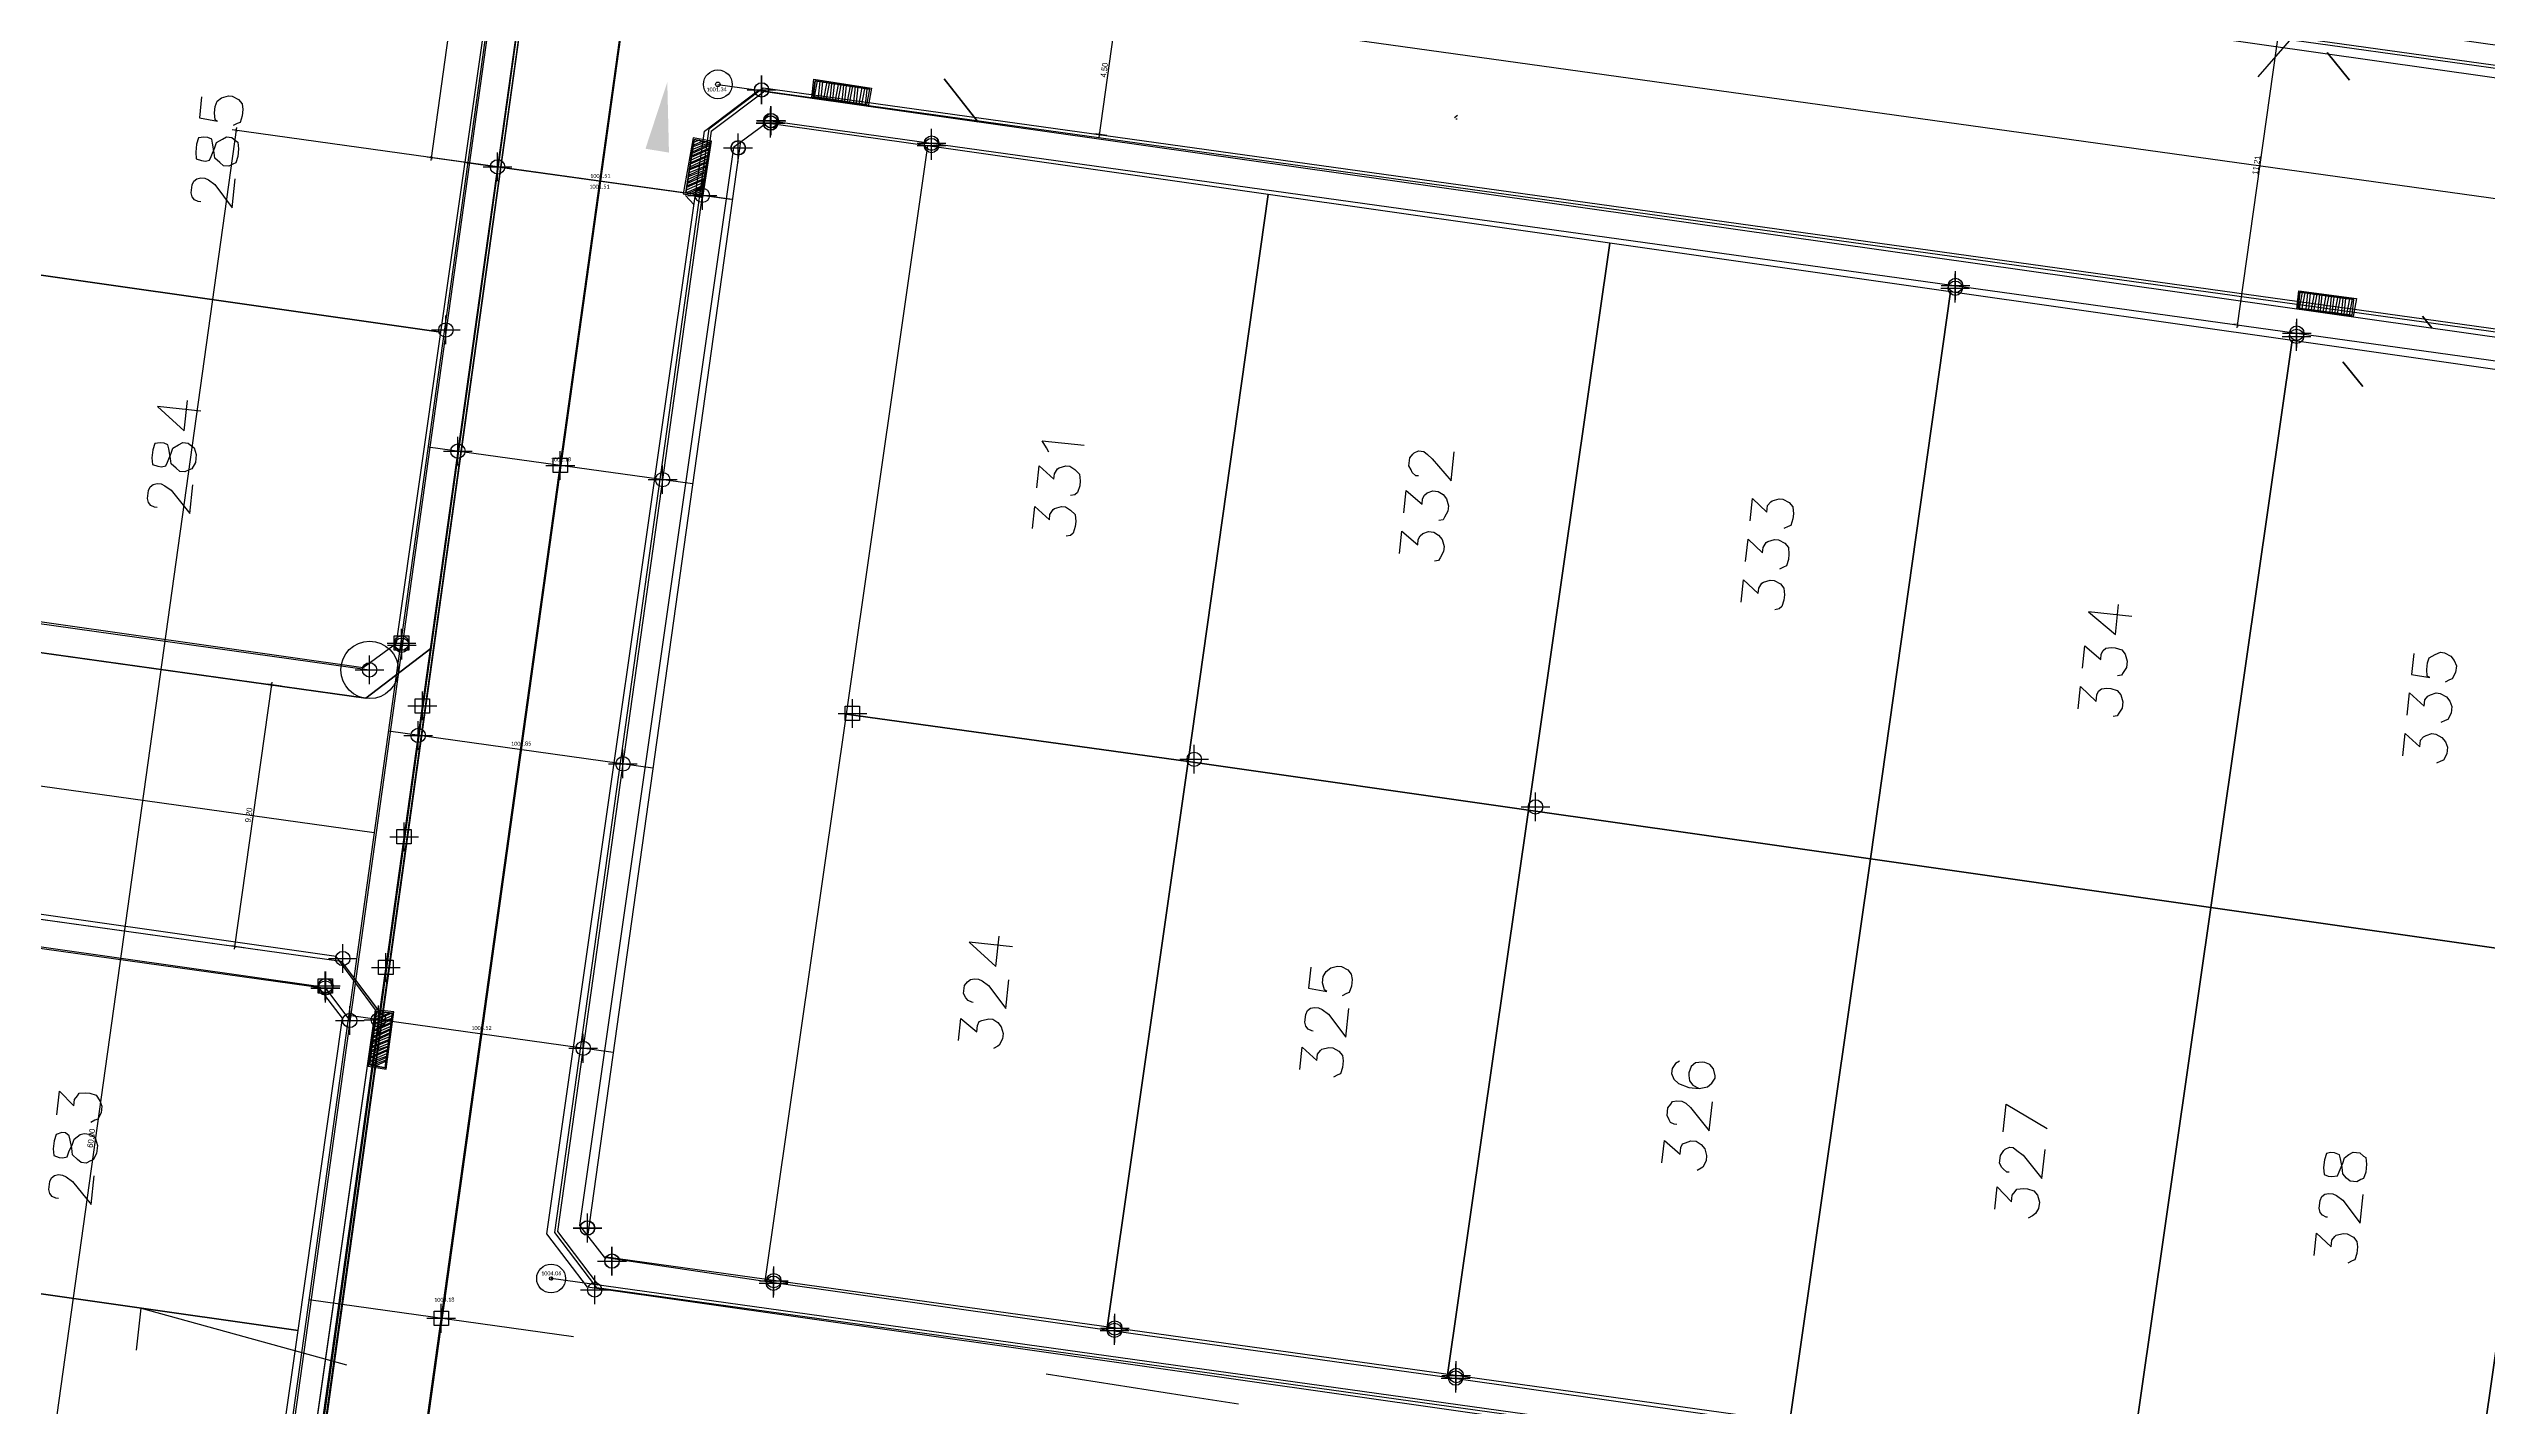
# Model space of a CAD drawing. Header units: metres. Extents: x -977055 to 805873, y -1033982 to 242021.
# Drawn here: x 1030 to 1114.9, y 920.1 to 967.4 of the extents above; entities that cross this region are included whole.
import ezdxf

# ---------------------------------------------------------------- set-up
doc = ezdxf.new("R2010")
doc.units = ezdxf.units.M
doc.header["$PDMODE"] = 32
doc.header["$PDSIZE"] = 1.5
for name, color, linetype in [('12-CONDICIONES EXISTENTES', 2, 'Continuous'), ('C-ANNO-MATC-TEXT', 150, 'Continuous'), ('C-ROAD', 7, 'Continuous'), ('C-ROAD-CNTR-N', 92, 'Continuous'), ('C-ROAD-PROF-TEXT', 11, 'Continuous'), ('NIVEL BORDILLO', 6, 'Continuous'), ('V-NODE', 1, 'Continuous')]:
    doc.layers.add(name, color=color, linetype=linetype)
for name, color, linetype, true_color in [('PDF2_area escolar', 7, 'Continuous', 0x989898), ('PDF_Geometry', 7, 'Continuous', 0x797979), ('PDF_Solid Fills', 7, 'Continuous', 0x797979)]:
    doc.layers.add(name, color=color, linetype=linetype, true_color=true_color)
doc.styles.add('CITY2', font='stylu.ttf', dxfattribs={"height": 0.2})
doc.styles.add('MtXpl_Calibri', font='calibri.ttf')
doc.styles.get("Standard").update_dxf_attribs({"font": 'arial.ttf'})
doc.dimstyles.new('COTAS2', dxfattribs={"dimtxt": 0.02, "dimasz": 0.1, "dimexe": 0.15, "dimexo": 0.08, "dimgap": 0.05, "dimtad": 1, "dimzin": 0, "dimdsep": 46, "dimtxsty": 'CITY2', "dimblk": 'ARCHTICK', "dimcen": 1, "dimdle": 0.1, "dimclrd": 1, "dimclre": 1, "dimclrt": 2, "dimadec": 0, "dimazin": 0, "dimtfac": 1, "dimtofl": 0, "dimtmove": 0, "dimatfit": 3, "dimldrblk": 'ARCHTICK', "dimfxl": 0.18, "dimtolj": 1, "dimtzin": 0, "dimarcsym": 0})

# ---------------------------------------------------------------- blocks, each defined once
blk = doc.blocks.new('base')
at = {"layer": 'PDF_Geometry', "lineweight": 25, "extrusion": (-0.000787417, 0.063364, 0.99799), "elevation": 0.026}
for points in [[(-314.355, -197.288), (-299.601, -195.681), (-292.744, -194.188), (-282.663, -192.111), (-274.476, -190.361), (-258.037, -185.154), (-248.029, -180.61), (-240.539, -177.71), (-228.643, -174.042), (-222.733, -172.714), (-217.384, -171.04), (-209.935, -169.248), (-202.16, -164.759), (-196.196, -160.284), (-195.073, -159.817), (-178.095, -157.457), (-154.298, -156.614), (-136.667, -154.611), (-124.436, -153.164), (-118.066, -151.474), (-100.79, -146.646), (-80.955, -140.967), (-73.385, -139.328), (-61.694, -135.822), (-40.504, -131.604), (-37.727, -130.872), (-17.661, -129.441), (1.311, -127.461), (21.092, -124.929), (41.006, -122.83), (47.376, -123.458), (63.592, -123.186), (81.402, -124.312), (85.639, -96.072), (88.705, -66.393), (92.811, -40.781), (97.16, -22.386), (100.596, -1.562), (102.483, 8.32), (109.691, 37.361), (117.528, 76.62), (126.217, 115.638), (131.513, 149.592), (134.682, 173.973), (136.916, 195.591), (139.956, 229.678), (141.558, 250.676), (142.614, 271.37), (143.252, 283.21), (147.066, 312.938), (152.58, 355.631), (153.554, 396.042), (150.869, 418.02), (151.777, 438.639), (150.959, 458.028), (151.777, 438.639), (150.869, 418.02), (153.554, 396.042), (152.58, 355.631), (147.066, 312.938), (143.252, 283.21), (142.614, 271.37), (141.558, 250.676), (139.956, 229.678), (136.916, 195.591), (134.682, 173.973), (131.513, 149.592), (126.217, 115.638), (117.528, 76.62), (109.691, 37.361), (102.483, 8.32), (100.596, -1.562), (97.16, -22.386), (92.811, -40.781), (88.705, -66.393), (85.639, -96.072), (81.402, -124.312), (63.592, -123.186), (47.376, -123.458), (41.006, -122.83), (21.092, -124.929), (1.311, -127.461), (-17.661, -129.441), (-37.727, -130.872), (-40.504, -131.604), (-61.694, -135.822), (-73.385, -139.328), (-80.955, -140.967), (-100.79, -146.646), (-118.066, -151.474), (-124.436, -153.164), (-136.667, -154.611), (-154.298, -156.614), (-178.095, -157.457), (-195.073, -159.817), (-196.196, -160.284), (-202.16, -164.759), (-209.935, -169.248), (-217.384, -171.04), (-222.733, -172.714), (-228.643, -174.042), (-240.539, -177.71), (-248.029, -180.61), (-258.037, -185.154), (-274.476, -190.361), (-282.663, -192.111), (-292.744, -194.188), (-299.601, -195.681), (-314.355, -197.288), (-312.178, -178.446), (-309.146, -157.898), (-306.876, -132.899), (-305.823, -118.002), (-298.643, -78.802), (-291.055, -45.077), (-282.252, -15.116), (-275.645, 10.473), (-270.319, 33.898), (-263.825, 63.164), (-258.15, 86.408), (-284.424, 123.888)], [(-172.675, 43.789), (-264.945, 58.105)], [(-223.521, 52.836), (-227.169, 48.732), (-227.383, 46.949)], [(-175.064, 53.212), (-173.201, 52.895), (-173.267, 52.346), (-175.176, 52.669)], [(-173.247, 52.9), (-173.359, 52.357)], [(-151.901, 52.647), (-151.812, 53.378), (-152.447, 53.501), (-152.361, 53.445), (-152.343, 53.211), (-152.37, 52.982), (-152.438, 52.805), (-152.592, 52.684), (-152.831, 52.62), (-152.968, 52.637), (-153.186, 52.756), (-153.307, 52.909), (-153.33, 53.098), (-153.303, 53.326), (-153.229, 53.549), (-153.132, 53.584), (-152.984, 53.659)], [(-255.13, 108.395), (-164.82, 94.361), (-163.424, 92.477), (-169.398, 54.06), (-171.282, 52.664), (-262.916, 66.857)], [(-173.384, 52.917), (-173.45, 52.368)], [(-173.47, 52.974), (-173.542, 52.379)], [(-173.562, 52.985), (-173.673, 52.442)], [(-173.653, 52.996), (-173.765, 52.453)], [(-173.79, 53.012), (-173.856, 52.464)], [(-173.881, 53.023), (-173.948, 52.475)], [(-173.973, 53.034), (-174.085, 52.491)], [(-174.064, 53.045), (-174.176, 52.502)], [(-174.201, 53.062), (-174.268, 52.513)], [(-174.293, 53.073), (-174.359, 52.524)], [(-174.384, 53.084), (-174.496, 52.541)], [(-174.476, 53.095), (-174.587, 52.552)], [(-174.613, 53.111), (-174.679, 52.563)], [(-174.704, 53.122), (-174.77, 52.574)], [(-174.79, 53.179), (-174.907, 52.59)], [(-174.882, 53.19), (-174.993, 52.647)], [(-175.019, 53.207), (-175.085, 52.658)], [(-177.161, 54.67), (-171.561, 53.81), (-170.394, 54.643), (-164.571, 92.198), (-165.41, 93.319), (-171.004, 94.225)], [(-195.624, 53.834), (-195.522, 53.915)], [(-195.608, 53.971), (-195.562, 53.966)], [(-169.219, 56.31), (-169.265, 56.316), (-169.582, 54.453), (-169.039, 54.341), (-168.722, 56.204), (-169.309, 55.95)], [(-169.492, 54.813), (-168.905, 55.067)], [(-169.503, 54.722), (-168.916, 54.975)], [(-169.509, 54.676), (-168.922, 54.93)], [(-169.52, 54.584), (-168.933, 54.838)], [(-169.577, 54.499), (-168.938, 54.793)], [(-169.582, 54.453), (-168.949, 54.701)], [(-169.445, 54.436), (-168.96, 54.61)], [(-169.308, 54.42), (-168.966, 54.564)], [(-169.222, 54.363), (-168.977, 54.473)], [(-169.085, 54.347), (-168.988, 54.381)], [(-151.831, 56.302), (-151.74, 56.291), (-151.608, 56.229), (-151.528, 56.126), (-151.499, 55.984), (-151.532, 55.71), (-151.594, 55.578), (-151.696, 55.498), (-151.839, 55.468), (-151.976, 55.485), (-152.108, 55.547), (-152.32, 55.712), (-152.917, 56.526), (-153.038, 55.52)], [(-169.348, 55.63), (-168.761, 55.884)], [(-169.359, 55.539), (-168.766, 55.838)], [(-169.364, 55.493), (-168.777, 55.747)], [(-169.421, 55.407), (-168.788, 55.656)], [(-169.432, 55.316), (-168.794, 55.61)], [(-169.437, 55.27), (-168.805, 55.518)], [(-169.448, 55.179), (-168.816, 55.427)], [(-169.454, 55.133), (-168.821, 55.381)], [(-169.465, 55.042), (-168.878, 55.295)], [(-169.476, 54.95), (-168.889, 55.204)], [(-169.481, 54.904), (-168.894, 55.158)], [(-169.32, 55.859), (-168.733, 56.113)], [(-169.331, 55.767), (-168.744, 56.021)], [(-169.337, 55.722), (-168.75, 55.975)], [(-169.304, 55.996), (-168.762, 56.255)], [(-169.293, 56.087), (-168.854, 56.266)], [(-169.287, 56.133), (-168.991, 56.283)], [(-169.276, 56.224), (-169.082, 56.294)], [(-226.687, 61.194), (-224.819, 60.922), (-224.885, 60.374), (-226.753, 60.645)], [(-224.865, 60.928), (-224.976, 60.385)], [(-224.956, 60.939), (-225.068, 60.396)], [(-225.093, 60.955), (-225.159, 60.407)], [(-225.185, 60.966), (-225.251, 60.418)], [(-225.276, 60.977), (-225.388, 60.434)], [(-225.367, 60.988), (-225.479, 60.445)], [(-225.505, 61.005), (-225.571, 60.456)], [(-225.596, 61.016), (-225.662, 60.467)], [(-225.682, 61.073), (-225.799, 60.484)], [(-225.773, 61.084), (-225.885, 60.541)], [(-225.91, 61.1), (-225.976, 60.552)], [(-226.002, 61.111), (-226.068, 60.563)], [(-226.093, 61.122), (-226.205, 60.579)], [(-226.185, 61.133), (-226.296, 60.59)], [(-226.322, 61.15), (-226.388, 60.601)], [(-226.413, 61.161), (-226.479, 60.612)], [(-226.505, 61.172), (-226.616, 60.629)], [(-226.596, 61.183), (-226.708, 60.64)], [(-151.738, 63.617), (-150.23, 63.436), (-151.147, 64.288), (-151.274, 63.237)], [(-181.246, 65.41), (-181.171, 65.262), (-181.016, 65.012), (-182.478, 65.188)], [(-180.817, 66.657), (-180.911, 65.88), (-181.41, 66.358), (-181.432, 66.175), (-181.545, 66.003), (-181.597, 65.963), (-181.836, 65.899), (-181.973, 65.915), (-182.145, 66.029), (-182.312, 66.188), (-182.33, 66.422), (-182.308, 66.605), (-182.234, 66.828), (-182.132, 66.908), (-181.989, 66.938)], [(-194.11, 66.404), (-194.019, 66.393), (-193.893, 66.285), (-193.858, 66.188), (-193.783, 66.04), (-193.816, 65.766), (-193.924, 65.64), (-193.975, 65.599), (-194.123, 65.524), (-194.306, 65.546), (-194.432, 65.654), (-194.599, 65.814), (-195.247, 66.587), (-195.368, 65.582)], [(-150.177, 66.954), (-150.086, 66.943), (-149.954, 66.88), (-149.874, 66.778), (-149.844, 66.635), (-149.877, 66.361), (-149.94, 66.229), (-150.042, 66.149), (-150.185, 66.12), (-150.322, 66.136), (-150.453, 66.199), (-150.665, 66.363), (-151.309, 67.183), (-151.43, 66.177)], [(-193.585, 67.685), (-193.678, 66.908), (-194.223, 67.391), (-194.245, 67.208), (-194.307, 67.077), (-194.41, 66.996), (-194.604, 66.927), (-194.786, 66.949), (-194.958, 67.063), (-195.079, 67.216), (-195.143, 67.456), (-195.121, 67.639), (-195.002, 67.856), (-194.945, 67.942), (-194.802, 67.971)], [(-180.647, 68.074), (-180.74, 67.297), (-181.239, 67.775), (-181.261, 67.592), (-181.375, 67.42), (-181.426, 67.38), (-181.666, 67.316), (-181.803, 67.332), (-181.974, 67.446), (-182.141, 67.605), (-182.159, 67.839), (-182.137, 68.022), (-182.064, 68.245), (-181.961, 68.325), (-181.819, 68.354)], [(-205.636, 68.117), (-205.729, 67.34), (-206.228, 67.817), (-206.256, 67.589), (-206.364, 67.463), (-206.415, 67.423), (-206.654, 67.359), (-206.791, 67.375), (-207.009, 67.494), (-207.13, 67.648), (-207.148, 67.882), (-207.126, 68.065), (-207.052, 68.288), (-206.956, 68.322), (-206.807, 68.397)], [(-193.414, 69.102), (-193.508, 68.325), (-194.052, 68.808), (-194.074, 68.625), (-194.137, 68.494), (-194.239, 68.413), (-194.433, 68.344), (-194.616, 68.366), (-194.787, 68.479), (-194.908, 68.633), (-194.972, 68.873), (-194.95, 69.055), (-194.831, 69.273), (-194.774, 69.359), (-194.632, 69.388)], [(-205.465, 69.534), (-205.558, 68.757), (-206.057, 69.234), (-206.079, 69.052), (-206.193, 68.88), (-206.244, 68.84), (-206.484, 68.776), (-206.621, 68.792), (-206.838, 68.911), (-206.959, 69.065), (-206.977, 69.299), (-206.955, 69.482), (-206.882, 69.705), (-206.785, 69.739), (-206.637, 69.814)], [(-205.294, 70.951), (-205.388, 70.174), (-205.887, 70.651), (-205.909, 70.469), (-206.022, 70.297), (-206.073, 70.257), (-206.313, 70.193), (-206.45, 70.209), (-206.668, 70.328), (-206.788, 70.482), (-206.806, 70.716), (-206.784, 70.899), (-206.711, 71.122), (-206.609, 71.202), (-206.466, 71.231)], [(-218.893, 71.616), (-217.385, 71.434), (-218.308, 72.241), (-218.435, 71.189)], [(-217.148, 73.399), (-217.242, 72.622), (-217.787, 73.105), (-217.809, 72.922), (-217.871, 72.791), (-217.973, 72.71), (-218.162, 72.687), (-218.299, 72.703), (-218.522, 72.776), (-218.642, 72.93), (-218.706, 73.17), (-218.679, 73.398), (-218.565, 73.57), (-218.509, 73.656), (-218.366, 73.685)], [(-228.693, 73.028), (-228.605, 73.759), (-229.239, 73.882), (-229.153, 73.825), (-229.135, 73.591), (-229.163, 73.363), (-229.231, 73.186), (-229.43, 73.07), (-229.624, 73.001), (-229.761, 73.018), (-229.978, 73.137), (-230.099, 73.29), (-230.168, 73.484), (-230.141, 73.713), (-230.022, 73.93), (-229.925, 73.965), (-229.777, 74.04)], [(-216.978, 74.816), (-217.071, 74.039), (-217.61, 74.568), (-217.638, 74.339), (-217.7, 74.208), (-217.803, 74.127), (-217.991, 74.104), (-218.128, 74.12), (-218.351, 74.193), (-218.472, 74.347), (-218.536, 74.587), (-218.508, 74.815), (-218.395, 74.987), (-218.338, 75.073), (-218.195, 75.102)], [(-228.434, 75.176), (-228.528, 74.399), (-229.027, 74.877), (-229.054, 74.648), (-229.162, 74.522), (-229.259, 74.487), (-229.453, 74.418), (-229.59, 74.435), (-229.808, 74.553), (-229.928, 74.707), (-229.998, 74.901), (-229.97, 75.13), (-229.851, 75.347), (-229.754, 75.382), (-229.606, 75.457)], [(-228.264, 76.593), (-228.357, 75.816), (-228.856, 76.294), (-228.884, 76.065), (-228.992, 75.939), (-229.088, 75.904), (-229.282, 75.835), (-229.419, 75.851), (-229.637, 75.97), (-229.758, 76.124), (-229.827, 76.318), (-229.799, 76.546), (-229.68, 76.764), (-229.584, 76.799), (-229.435, 76.874)], [(-146.68, 154.869), (-157.559, 84.583), (-156.209, 82.704), (-117.746, 76.726), (-115.862, 78.122), (-117.746, 76.726)], [(-179.77, 82.668), (-178.261, 82.486), (-179.179, 83.339), (-179.305, 82.288)], [(-178.379, 84.587), (-178.333, 84.582), (-178.202, 84.52), (-178.121, 84.417), (-178.046, 84.269), (-178.079, 83.995), (-178.187, 83.869), (-178.29, 83.788), (-178.432, 83.759), (-178.57, 83.776), (-178.701, 83.838), (-178.913, 84.002), (-179.511, 84.816), (-179.632, 83.811)], [(-190.149, 83.501), (-190.061, 84.233), (-190.695, 84.355), (-190.609, 84.299), (-190.546, 84.059), (-190.573, 83.831), (-190.686, 83.659), (-190.84, 83.538), (-191.08, 83.474), (-191.217, 83.491), (-191.434, 83.61), (-191.555, 83.763), (-191.579, 83.952), (-191.551, 84.18), (-191.478, 84.403), (-191.381, 84.438), (-191.233, 84.513)], [(-190.205, 85.734), (-190.159, 85.728), (-190.027, 85.666), (-189.947, 85.564), (-189.918, 85.421), (-189.951, 85.147), (-190.013, 85.015), (-190.115, 84.935), (-190.258, 84.906), (-190.395, 84.922), (-190.527, 84.984), (-190.739, 85.149), (-191.336, 85.963), (-191.457, 84.957)], [(-146.524, 155.778), (-157.559, 84.583), (-157.277, 86.543), (-157.911, 86.666), (-158.199, 84.66), (-157.559, 84.583)], [(-157.599, 84.634), (-157.328, 86.503), (-157.871, 86.614), (-158.148, 84.7), (-157.561, 84.954)], [(-157.489, 85.548), (-158.076, 85.294)], [(-157.495, 85.503), (-158.082, 85.249)], [(-157.506, 85.411), (-158.093, 85.157)], [(-157.517, 85.32), (-158.104, 85.066)], [(-157.522, 85.274), (-158.109, 85.02)], [(-157.533, 85.183), (-158.12, 84.929)], [(-157.544, 85.091), (-158.126, 84.883)], [(-157.55, 85.045), (-158.137, 84.792)], [(-157.566, 84.908), (-158.056, 84.689)], [(-157.577, 84.817), (-157.919, 84.673)], [(-177.848, 85.914), (-177.942, 85.137), (-178.486, 85.62), (-178.514, 85.392), (-178.576, 85.26), (-178.673, 85.225), (-178.913, 85.162), (-179.05, 85.178), (-179.222, 85.292), (-179.342, 85.445), (-179.406, 85.685), (-179.384, 85.868), (-179.265, 86.085), (-179.214, 86.125), (-179.066, 86.2)], [(-157.339, 86.411), (-157.92, 86.203)], [(-157.344, 86.365), (-157.931, 86.112)], [(-157.355, 86.274), (-157.942, 86.02)], [(-157.361, 86.228), (-157.948, 85.974)], [(-157.372, 86.137), (-157.959, 85.883)], [(-157.383, 86.046), (-158.01, 85.843)], [(-157.388, 86), (-158.021, 85.751)], [(-157.399, 85.908), (-158.032, 85.66)], [(-157.405, 85.863), (-158.038, 85.614)], [(-157.416, 85.771), (-158.049, 85.523)], [(-157.473, 85.685), (-158.06, 85.432)], [(-157.478, 85.64), (-158.065, 85.386)], [(-189.719, 87.066), (-189.813, 86.289), (-190.312, 86.767), (-190.34, 86.538), (-190.447, 86.412), (-190.499, 86.372), (-190.738, 86.308), (-190.875, 86.325), (-191.093, 86.444), (-191.214, 86.597), (-191.237, 86.786), (-191.21, 87.014), (-191.136, 87.237), (-191.039, 87.272), (-190.891, 87.347)], [(-157.328, 86.503), (-157.915, 86.249)], [(-157.419, 86.514), (-157.904, 86.34)], [(-157.556, 86.53), (-157.898, 86.386)], [(-202.95, 86.945), (-202.802, 87.02), (-202.688, 87.191), (-202.666, 87.374), (-202.736, 87.568), (-202.902, 87.727), (-203.257, 87.863), (-203.622, 87.907), (-203.908, 87.848), (-204.061, 87.728), (-204.175, 87.556), (-204.186, 87.465), (-204.122, 87.225), (-204.001, 87.071), (-203.824, 87.004), (-203.732, 86.993), (-203.498, 87.011), (-203.345, 87.131), (-203.271, 87.354), (-203.26, 87.446), (-203.284, 87.634), (-203.405, 87.788), (-203.622, 87.907)], [(-146.422, 88.11), (-146.522, 87.287), (-147.015, 87.811), (-147.042, 87.582), (-147.15, 87.456), (-147.207, 87.37), (-147.441, 87.352), (-147.578, 87.368), (-147.801, 87.442), (-147.916, 87.641), (-147.986, 87.835), (-147.958, 88.063), (-147.839, 88.281), (-147.742, 88.316), (-147.594, 88.39)], [(-202.823, 89.155), (-202.731, 89.144), (-202.6, 89.082), (-202.565, 88.985), (-202.49, 88.837), (-202.523, 88.563), (-202.631, 88.437), (-202.688, 88.351), (-202.83, 88.321), (-203.013, 88.343), (-203.145, 88.406), (-203.311, 88.565), (-203.954, 89.384), (-204.075, 88.379)], [(-214.182, 89.55), (-214.298, 88.59), (-215.724, 89.457)], [(-202.292, 90.482), (-202.385, 89.705), (-202.93, 90.188), (-202.958, 89.96), (-203.02, 89.828), (-203.117, 89.793), (-203.311, 89.724), (-203.493, 89.746), (-203.665, 89.86), (-203.786, 90.013), (-203.85, 90.253), (-203.828, 90.436), (-203.709, 90.653), (-203.658, 90.693), (-203.509, 90.768)], [(-214.383, 90.965), (-214.291, 90.954), (-214.165, 90.846), (-214.125, 90.795), (-214.05, 90.647), (-214.083, 90.373), (-214.197, 90.201), (-214.248, 90.161), (-214.396, 90.086), (-214.533, 90.102), (-214.659, 90.21), (-214.871, 90.375), (-215.514, 91.194), (-215.636, 90.189)], [(-146.441, 91.034), (-146.35, 91.023), (-146.218, 90.96), (-146.138, 90.858), (-146.109, 90.715), (-146.142, 90.441), (-146.204, 90.31), (-146.306, 90.229), (-146.449, 90.2), (-146.586, 90.217), (-146.718, 90.279), (-146.93, 90.443), (-147.573, 91.263), (-147.694, 90.257)], [(-213.857, 92.247), (-213.951, 91.47), (-214.444, 91.993), (-214.472, 91.764), (-214.58, 91.638), (-214.637, 91.552), (-214.871, 91.534), (-215.008, 91.551), (-215.231, 91.624), (-215.351, 91.778), (-215.415, 92.017), (-215.388, 92.246), (-215.274, 92.417), (-215.172, 92.498), (-215.024, 92.573)], [(-225.446, 92.669), (-225.4, 92.664), (-225.268, 92.601), (-225.188, 92.499), (-225.159, 92.356), (-225.192, 92.082), (-225.254, 91.95), (-225.356, 91.87), (-225.499, 91.841), (-225.636, 91.857), (-225.768, 91.92), (-225.98, 92.084), (-226.577, 92.898), (-226.698, 91.893)], [(-224.961, 94.002), (-225.054, 93.225), (-225.553, 93.702), (-225.581, 93.474), (-225.689, 93.348), (-225.74, 93.307), (-225.979, 93.243), (-226.116, 93.26), (-226.334, 93.379), (-226.455, 93.533), (-226.478, 93.721), (-226.451, 93.949), (-226.377, 94.172), (-226.281, 94.207), (-226.132, 94.282)], [(-149.092, 96.361), (-149.268, 94.898), (-156.392, 96.962)], [(-180.755, 97.579), (-185.481, 98.38), (-187.436, 98.709)]]:
    blk.add_lwpolyline(points, dxfattribs=at)
for points in [[(-229.665, 51.49), (-241.545, 53.339), (-244.621, 33.584), (-232.741, 31.735)], [(-160.126, 60.965), (-161.975, 49.085), (-142.221, 46.009), (-140.372, 57.889)], [(-175.105, 53.263), (-173.15, 52.935), (-173.227, 52.295), (-175.227, 52.629)], [(-173.267, 52.346), (-173.201, 52.895), (-175.064, 53.212), (-175.176, 52.669)], [(-151.669, 54.567), (-151.687, 54.801), (-151.865, 54.869), (-152.002, 54.885), (-152.145, 54.856), (-152.207, 54.724), (-152.337, 54.415), (-152.404, 54.238), (-152.604, 54.123), (-152.752, 54.048), (-152.935, 54.07), (-153.061, 54.178), (-153.147, 54.235), (-153.165, 54.469), (-153.132, 54.743), (-153.059, 54.966), (-152.962, 55.001), (-152.814, 55.076), (-152.631, 55.054), (-152.505, 54.946), (-152.338, 54.787), (-152.315, 54.598), (-152.262, 54.267), (-152.233, 54.125), (-152.101, 54.062), (-151.964, 54.046), (-151.776, 54.07), (-151.702, 54.293)], [(-169.305, 56.367), (-169.633, 54.413), (-168.999, 54.29), (-168.625, 56.239)], [(-169.039, 54.341), (-169.582, 54.453), (-169.265, 56.316), (-168.722, 56.204)], [(-174.08, 74.47), (-185.965, 76.273), (-188.995, 56.513), (-177.161, 54.67)], [(-185.965, 76.273), (-197.8, 78.117), (-200.875, 58.362), (-188.995, 56.513)], [(-158.45, 71.799), (-160.126, 60.965), (-140.372, 57.889), (-138.529, 69.724), (-157.283, 72.632)], [(-197.8, 78.117), (-209.68, 79.965), (-212.71, 60.205), (-200.875, 58.362)], [(-209.68, 79.965), (-221.514, 81.808), (-224.59, 62.054), (-212.71, 60.205)], [(-226.728, 61.245), (-224.768, 60.962), (-224.845, 60.323), (-226.85, 60.611)], [(-224.885, 60.374), (-224.819, 60.922), (-226.687, 61.194), (-226.753, 60.645)], [(-221.514, 81.808), (-233.394, 83.657), (-236.424, 63.897), (-224.59, 62.054)], [(-150.015, 65.218), (-150.033, 65.452), (-150.211, 65.52), (-150.348, 65.537), (-150.49, 65.507), (-150.553, 65.376), (-150.682, 65.067), (-150.75, 64.89), (-150.95, 64.775), (-151.098, 64.7), (-151.281, 64.722), (-151.407, 64.83), (-151.493, 64.886), (-151.556, 65.126), (-151.523, 65.4), (-151.404, 65.618), (-151.308, 65.652), (-151.159, 65.727), (-150.977, 65.705), (-150.85, 65.597), (-150.684, 65.438), (-150.66, 65.25), (-150.608, 64.919), (-150.578, 64.776), (-150.447, 64.714), (-150.31, 64.697), (-150.121, 64.721), (-150.048, 64.944)], [(-171.004, 94.225), (-182.884, 96.074), (-185.965, 76.273), (-174.08, 74.47)], [(-182.884, 96.074), (-194.724, 97.871), (-197.8, 78.117), (-185.965, 76.273)], [(-194.724, 97.871), (-206.604, 99.72), (-209.68, 79.965), (-197.8, 78.117)], [(-206.604, 99.72), (-218.439, 101.563), (-221.514, 81.808), (-209.68, 79.965)], [(-154.731, 95.742), (-156.412, 84.862), (-155.574, 83.741), (-136.819, 80.832), (-134.976, 92.667)], [(-218.439, 101.563), (-230.319, 103.411), (-233.394, 83.657), (-221.514, 81.808)], [(-230.319, 103.411), (-242.153, 105.255), (-245.229, 85.5), (-233.394, 83.657)], [(-157.871, 86.614), (-157.328, 86.503), (-157.599, 84.634), (-158.148, 84.7)], [(-146.279, 89.299), (-146.297, 89.533), (-146.475, 89.6), (-146.612, 89.617), (-146.754, 89.588), (-146.822, 89.41), (-146.947, 89.147), (-147.014, 88.97), (-147.219, 88.809), (-147.362, 88.78), (-147.545, 88.802), (-147.676, 88.864), (-147.757, 88.966), (-147.821, 89.206), (-147.788, 89.48), (-147.669, 89.698), (-147.572, 89.732), (-147.424, 89.807), (-147.241, 89.785), (-147.115, 89.677), (-146.948, 89.518), (-146.93, 89.284), (-146.872, 88.999), (-146.843, 88.856), (-146.716, 88.748), (-146.579, 88.732), (-146.386, 88.801), (-146.312, 89.024)], [(-225.329, 90.939), (-225.348, 91.173), (-225.479, 91.236), (-225.616, 91.252), (-225.805, 91.228), (-225.867, 91.097), (-225.997, 90.788), (-226.065, 90.611), (-226.218, 90.49), (-226.366, 90.415), (-226.595, 90.443), (-226.721, 90.551), (-226.807, 90.607), (-226.825, 90.841), (-226.792, 91.116), (-226.719, 91.339), (-226.622, 91.373), (-226.474, 91.448), (-226.245, 91.421), (-226.119, 91.313), (-225.999, 91.159), (-225.98, 90.925), (-225.922, 90.64), (-225.893, 90.497), (-225.715, 90.429), (-225.578, 90.413), (-225.436, 90.442), (-225.363, 90.665)], [(-152.888, 107.577), (-154.731, 95.742), (-134.976, 92.667), (-133.128, 104.547)]]:
    blk.add_lwpolyline(points, close=True, dxfattribs=at)
at = {"layer": 'PDF_Geometry', "color": 109, "lineweight": 50, "true_color": 0x136633, "extrusion": (-0.000787417, 0.063364, 0.99799), "elevation": 0.026}
for points in [[(-226.702, 52.988), (-225.938, 52.015)], [(-178.927, 53.863), (-177.767, 52.332)], [(-224.859, 60.973), (-224.819, 60.922)]]:
    blk.add_lwpolyline(points, dxfattribs=at)
at = {"layer": 'PDF_Geometry', "color": 252, "lineweight": 25, "true_color": 0x989898, "extrusion": (-0.000787417, 0.063364, 0.99799), "elevation": 0.026}
for points in [[(-174.333, 53.124), (-174.293, 53.073)], [(-224.824, 60.877), (-224.784, 60.825)], [(-224.859, 60.973), (-224.819, 60.922)]]:
    blk.add_lwpolyline(points, dxfattribs=at)
at = {"layer": 'PDF_Geometry', "color": 6, "lineweight": 40, "extrusion": (-0.000787417, 0.063364, 0.99799), "elevation": 0.026}
blk.add_lwpolyline([(-168.998, 56.608), (-168.711, 56.295)], dxfattribs=at)
at = {"layer": 'PDF_Geometry', "color": 32, "lineweight": 50, "true_color": 0xb85b00, "extrusion": (-0.000787417, 0.063364, 0.99799), "elevation": 0.026}
for points in [[(-229.459, 61.667), (-229.137, 61.257)], [(-227.035, 63.693), (-226.352, 62.823)]]:
    blk.add_lwpolyline(points, dxfattribs=at)
blk = doc.blocks.new('*U4030')
at = {"color": 0, "linetype": 'ByBlock', "lineweight": -2, "transparency": 16777216}
for p, q in [((-1, 0), (1, 0)), ((0, -1), (0, 1))]:
    blk.add_line(p, q, dxfattribs=at)
blk = doc.blocks.new('*U4033', base_point=(1055.19, 924.361, 1004.708))
at = {"layer": 'V-NODE', "color": 5, "lineweight": -2, "xscale": 0.5, "yscale": 0.5, "zscale": 0.5}
blk.add_blockref('*U4030', (1055.19, 924.361, 1004.708), dxfattribs=at)
blk = doc.blocks.new('*U4036', base_point=(1048.966, 924.129, 1004.717))
at = {"layer": 'V-NODE', "color": 5, "lineweight": -2, "xscale": 0.5, "yscale": 0.5, "zscale": 0.5}
blk.add_blockref('*U4030', (1048.966, 924.129, 1004.717), dxfattribs=at)
blk = doc.blocks.new('*U4039', base_point=(1049.564, 925.133, 1004.658))
at = {"layer": 'V-NODE', "color": 5, "lineweight": -2, "xscale": 0.5, "yscale": 0.5, "zscale": 0.5}
blk.add_blockref('*U4030', (1049.564, 925.133, 1004.658), dxfattribs=at)
blk = doc.blocks.new('*U4042', base_point=(1048.716, 926.288, 1004.525))
at = {"layer": 'V-NODE', "color": 5, "lineweight": -2, "xscale": 0.5, "yscale": 0.5, "zscale": 0.5}
blk.add_blockref('*U4030', (1048.716, 926.288, 1004.525), dxfattribs=at)
blk = doc.blocks.new('*U4087', base_point=(1040.438, 933.516, 1004.027))
at = {"layer": 'V-NODE', "color": 5, "lineweight": -2, "xscale": 0.5, "yscale": 0.5, "zscale": 0.5}
blk.add_blockref('*U4030', (1040.438, 933.516, 1004.027), dxfattribs=at)
blk = doc.blocks.new('*U4090', base_point=(1039.586, 934.648, 1004.022))
at = {"layer": 'V-NODE', "color": 5, "lineweight": -2, "xscale": 0.5, "yscale": 0.5, "zscale": 0.5}
blk.add_blockref('*U4030', (1039.586, 934.648, 1004.022), dxfattribs=at)
blk = doc.blocks.new('*U4093', base_point=(1041.125, 945.73, 1003.355))
at = {"layer": 'V-NODE', "color": 5, "lineweight": -2, "xscale": 0.5, "yscale": 0.5, "zscale": 0.5}
blk.add_blockref('*U4030', (1041.125, 945.73, 1003.355), dxfattribs=at)
blk = doc.blocks.new('*U4096', base_point=(1042.246, 946.59, 1003.274))
at = {"layer": 'V-NODE', "color": 5, "lineweight": -2, "xscale": 0.5, "yscale": 0.5, "zscale": 0.5}
blk.add_blockref('*U4030', (1042.246, 946.59, 1003.274), dxfattribs=at)
blk = doc.blocks.new('*U4135', base_point=(1048.711, 926.282, 1004.522))
at = {"layer": 'V-NODE', "color": 5, "lineweight": -2, "xscale": 0.5, "yscale": 0.5, "zscale": 0.5}
blk.add_blockref('*U4030', (1048.711, 926.282, 1004.522), dxfattribs=at)
blk = doc.blocks.new('*U4138', base_point=(1049.573, 925.132, 1004.658))
at = {"layer": 'V-NODE', "color": 5, "lineweight": -2, "xscale": 0.5, "yscale": 0.5, "zscale": 0.5}
blk.add_blockref('*U4030', (1049.573, 925.132, 1004.658), dxfattribs=at)
blk = doc.blocks.new('_ArchTick')
at = {"color": 0, "linetype": 'ByBlock', "const_width": 0.15}
blk.add_lwpolyline([(-0.5, -0.5), (0.5, 0.5)], dxfattribs=at)
blk = doc.blocks.new('*D4184')
at = {"layer": '12-CONDICIONES EXISTENTES', "color": 1, "lineweight": -2, "transparency": 16777216}
blk.add_line((1028.179, 905), (1036.502, 964.622), dxfattribs=at)
at = {"layer": '12-CONDICIONES EXISTENTES', "color": 1, "linetype": 'Continuous', "lineweight": -2, "transparency": 16777216}
for p, q in [((1049.072, 962.766), (1036.34, 964.543)), ((1040.777, 903.342), (1028.045, 905.12))]:
    blk.add_line(p, q, dxfattribs=at)
at = {"layer": 'Defpoints', "color": 0, "transparency": 16777216}
for p in [(1036.489, 964.523), (1049.151, 962.755, 996.877), (1040.856, 903.331, 0.003)]:
    blk.add_point(p, dxfattribs=at)
at = {"layer": '12-CONDICIONES EXISTENTES', "color": 1, "lineweight": -2, "transparency": 16777216, "xscale": 0.1, "yscale": 0.1, "zscale": 0.1}
for p, rotation in [((1036.489, 964.523), 82.05294046129832), ((1028.193, 905.099), 262.0529404612984)]:
    blk.add_blockref('_ArchTick', p, dxfattribs=dict(at, rotation=rotation))
at = {"layer": '12-CONDICIONES EXISTENTES', "color": 2, "transparency": 16777216, "insert": (1031.432, 929.414), "char_height": 0.2, "attachment_point": 5, "rotation": 82.05294, "style": 'CITY2'}
blk.add_mtext('\\A1;60.00', dxfattribs=at)
blk = doc.blocks.new('*D4185')
at = {"layer": '12-CONDICIONES EXISTENTES', "color": 1, "lineweight": -2, "transparency": 16777216}
blk.add_line((1043.271, 963.475), (1050.905, 1018.164), dxfattribs=at)
at = {"layer": '12-CONDICIONES EXISTENTES', "color": 1, "linetype": 'Continuous', "lineweight": -2, "transparency": 16777216}
for p, q in [((1056.679, 1017.257), (1050.743, 1018.086)), ((1049.072, 962.766), (1043.136, 963.595))]:
    blk.add_line(p, q, dxfattribs=at)
at = {"layer": 'Defpoints', "color": 0, "transparency": 16777216}
for p in [(1050.892, 1018.065), (1056.758, 1017.246, 996.877), (1049.151, 962.755, 996.877)]:
    blk.add_point(p, dxfattribs=at)
at = {"layer": '12-CONDICIONES EXISTENTES', "color": 1, "lineweight": -2, "transparency": 16777216, "xscale": 0.1, "yscale": 0.1, "zscale": 0.1}
for p, rotation in [((1050.892, 1018.065), 82.0528907825986), ((1043.285, 963.574), 262.0528907825986)]:
    blk.add_blockref('_ArchTick', p, dxfattribs=dict(at, rotation=rotation))
at = {"layer": '12-CONDICIONES EXISTENTES', "color": 2, "transparency": 16777216, "insert": (1046.935, 990.841), "char_height": 0.2, "attachment_point": 5, "rotation": 82.05289, "style": 'CITY2'}
blk.add_mtext('\\A1;55.02', dxfattribs=at)
blk = doc.blocks.new('*D4191')
at = {"layer": '12-CONDICIONES EXISTENTES', "color": 1, "lineweight": -2, "transparency": 16777216}
blk.add_line((1037.724, 945.307), (1036.414, 935.999), dxfattribs=at)
at = {"layer": '12-CONDICIONES EXISTENTES', "color": 1, "linetype": 'Continuous', "lineweight": -2, "transparency": 16777216}
for p, q in [((1038.046, 945.161), (1037.562, 945.229)), ((1036.764, 936.051), (1036.279, 936.119))]:
    blk.add_line(p, q, dxfattribs=at)
at = {"layer": 'Defpoints', "color": 0, "transparency": 16777216}
for p in [(1038.126, 945.15, 1003.431), (1036.428, 936.098), (1036.843, 936.039, 1003.431)]:
    blk.add_point(p, dxfattribs=at)
at = {"layer": '12-CONDICIONES EXISTENTES', "color": 1, "lineweight": -2, "transparency": 16777216, "xscale": 0.1, "yscale": 0.1, "zscale": 0.1}
for p, rotation in [((1037.71, 945.208), 81.98704897106425), ((1036.428, 936.098), 261.9870489710643)]:
    blk.add_blockref('_ArchTick', p, dxfattribs=dict(at, rotation=rotation))
at = {"layer": '12-CONDICIONES EXISTENTES', "color": 2, "transparency": 16777216, "insert": (1036.917, 940.674), "char_height": 0.2, "attachment_point": 5, "rotation": 81.98705, "style": 'CITY2'}
blk.add_mtext('\\A1;9.20', dxfattribs=at)
blk = doc.blocks.new('*U4239')
at = {"color": 0, "linetype": 'ByBlock', "lineweight": -2, "transparency": 16777216}
for p, q in [((-1, 0), (1, 0)), ((0, -1), (0, 1))]:
    blk.add_line(p, q, dxfattribs=at)
blk.add_lwpolyline([(-0.5, -0.5), (-0.5, 0.5), (0.5, 0.5), (0.5, -0.5)], close=True, dxfattribs=at)
blk = doc.blocks.new('*U4787')
at = {"color": 0, "linetype": 'ByBlock', "lineweight": -2, "transparency": 16777216}
for p, q in [((-1, 0), (1, 0)), ((0, -1), (0, 1))]:
    blk.add_line(p, q, dxfattribs=at)
blk.add_lwpolyline([(-0.5, -0.5), (-0.5, 0.5), (0.5, 0.5), (0.5, -0.5)], close=True, dxfattribs=at)
blk.add_circle((0, 0), 0.5, dxfattribs=at)
blk = doc.blocks.new('*U4811', base_point=(1039.584, 934.72, 1004.041))
at = {"layer": 'V-NODE', "color": 3, "lineweight": -2, "xscale": 0.5, "yscale": 0.5, "zscale": 0.5}
blk.add_blockref('*U4787', (1039.584, 934.72, 1004.041), dxfattribs=at)
blk = doc.blocks.new('*U4814', base_point=(1042.238, 946.664, 1003.259))
at = {"layer": 'V-NODE', "color": 3, "lineweight": -2, "xscale": 0.5, "yscale": 0.5, "zscale": 0.5}
blk.add_blockref('*U4787', (1042.238, 946.664, 1003.259), dxfattribs=at)
blk = doc.blocks.new('*U4958')
at = {"color": 0, "linetype": 'ByBlock', "lineweight": -2, "transparency": 16777216}
for p, q in [((-1, 0), (1, 0)), ((0, -1), (0, 1))]:
    blk.add_line(p, q, dxfattribs=at)
blk.add_circle((0, 0), 0.5, dxfattribs=at)
blk = doc.blocks.new('*U5273')
at = {"layer": 'C-ROAD-CNTR-N', "color": 92, "linetype": 'Continuous', "lineweight": -3}
blk.add_line((1035.324, 863.717), (1074.019, 1140.909), dxfattribs=at)

msp = doc.modelspace()

# ---------------------------------------------------------------- linework, layer by layer
for p, q in [((1053.24122, 966.03385, 1001.666), (1053.24171, 966.03378, 1001.666)), ((1041.00028, 944.74776, 1003.431), (1043.26178, 946.47285, 999.808))]:
    msp.add_line(p, q)
at = {"color": 1, "elevation": 999.808}
for points in [[(1052.21382, 1018.02826), (1030.70458, 863.52595)], [(1053.20427, 1017.89037), (1031.69503, 863.38806)], [(1053.30331, 1017.87658), (1031.79407, 863.37428)], [(1056.76988, 1017.39398), (1035.26064, 862.89167)]]:
    msp.add_lwpolyline(points, dxfattribs=at)
msp.add_lwpolyline([(1017.61026, 938.72833), (1040.13744, 935.57891), (1041.49527, 933.78385), (1043.26178, 946.47285), (1041.00028, 944.74776), (1002.73332, 950.09768), (1001.58854, 951.90071), (999.77856, 938.89414)])
for centre in [(1053.25494, 966.12854, 1002.422), (1047.44726, 924.52581, 1007.297)]:
    msp.add_circle(centre, 0.50164)
at = {"layer": '12-CONDICIONES EXISTENTES', "color": 1}
msp.add_line((1044.49382, 963.40443), (1053.70515, 962.12327), dxfattribs=at)
for points, elevation in [([(1053.7567, 962.112), (1044.54602, 963.3978)], 996.877), ([(1052.37412, 952.20804), (1043.16343, 953.49384)], 996.877), ([(992.22528, 951.56676), (1041.00028, 944.74776)], 1003.431), ([(1003.5, 951.02), (1041.127, 945.728)], 2001.902), ([(991.58837, 947.01106), (1041.28847, 940.06273)], 1003.431), ([(1050.99154, 942.30407), (1041.78085, 943.58987)], 996.877), ([(990.95146, 942.45537), (1040.13744, 935.57891)], 1003.431), ([(990.813, 941.465), (1039.588, 934.646)], 1003.431), ([(1040.13744, 935.57891), (1041.47469, 933.80219)], 1003.431), ([(1039.588, 934.646), (1040.44, 933.514)], 1003.431), ([(1049.60896, 932.40011), (1040.39827, 933.68591)], 996.877), ([(1048.22638, 922.49615), (1039.01569, 923.78195)], 996.877)]:
    msp.add_lwpolyline(points, dxfattribs=dict(at, elevation=elevation))
msp.add_circle((1041.127, 945.728, 1003.358), 1, dxfattribs=at)
at = {"layer": 'C-ROAD-CNTR-N', "color": 92, "linetype": 'Continuous', "lineweight": -3}
for p, q in [((1074.99809, 1147.92141), (1035.32355, 863.71727)), ((1052.03266, 1017.04386), (1030.71789, 864.35785)), ((1052.98262, 1016.25428), (1031.75788, 864.21321)), ((1053.088, 1016.28591), (1031.85692, 864.19938)), ((1052.93741, 964.57721), (1047.57061, 926.13276)), ((1053.02681, 964.49435), (1047.67538, 926.15997)), ((1054.03948, 964.154), (1048.711, 925.98401)), ((1047.45565, 924.58591), (1047.43887, 924.46572))]:
    msp.add_line(p, q, dxfattribs=at)
at = {"layer": 'NIVEL BORDILLO', "color": 2}
for p, q in [((1056.10631, 974.91923, 1002.422), (1148.53802, 962.04436, 1002.422)), ((1056.16114, 975.01256, 1002.422), (1148.55182, 962.1434, 1002.422)), ((1054.92921, 970.53974, 1002.422), (1147.861, 957.59522, 1002.422)), ((1052.93741, 964.57721), (1054.83393, 966.00957)), ((1053.02681, 964.49435), (1054.88917, 965.90091)), ((1053.25494, 966.12854, 1002.422), (1147.2319, 953.03844, 1002.422)), ((1054.83393, 966.00957, 1002.422), (1147.2457, 953.13748, 1002.422)), ((1054.84891, 964.89686, 1002.422), (1147.08843, 952.04877, 1002.422)), ((1047.57061, 926.13276), (1049.02665, 924.20495)), ((1047.67538, 926.15997), (1049.08149, 924.29827)), ((1139.45769, 912.72488, 1007.297), (1049.28139, 925.2801, 1007.297)), ((1139.42402, 911.71992, 1007.297), (1047.44726, 924.52581, 1007.297)), ((1139.41023, 911.62087, 1007.297), (1049.02665, 924.20495, 1007.297))]:
    msp.add_line(p, q, dxfattribs=at)
at = {"layer": 'NIVEL BORDILLO', "color": 1}
for p, q in [((1067.16843, 968.93569), (1066.52291, 964.28023)), ((1106.16929, 957.64746), (1107.75596, 968.94556))]:
    msp.add_line(p, q, dxfattribs=at)
at = {"layer": 'NIVEL BORDILLO', "color": 1, "linetype": 'Continuous'}
for p, q in [((1066.79603, 964.34331), (1066.38806, 964.39988)), ((1106.10931, 957.75686), (1106.03465, 957.76735))]:
    msp.add_line(p, q, dxfattribs=at)
at = {"layer": 'NIVEL BORDILLO', "color": 2}
for centre, radius in [((1053.25494, 966.12854, 1002.422), 0.08037), ((1047.44726, 924.52581), 0.06068)]:
    msp.add_circle(centre, radius, dxfattribs=at)
at = {"layer": 'PDF_Solid Fills', "transparency": 33554559, "extrusion": (-0.000787417, 0.063364, 0.99799)}
msp.add_solid([(-1062.62987, -885.31438, 1060.76006), (-1063.419, -887.63059, 1060.76006), (-1063.4471, -885.16955, 1060.76006)], dxfattribs=at)

# ---------------------------------------------------------------- block references
at = {"layer": 'C-ANNO-MATC-TEXT', "lineweight": -2, "xscale": 0.5, "yscale": 0.5, "zscale": 0.5}
for p in [(1047.769, 952.851, 1002.178), (1042.964, 944.474, 1002.778), (1057.943, 944.212, 1003.446), (1042.329, 939.918, 1003.083), (1041.692, 935.362, 1003.388), (1043.621, 923.139, 1004.178)]:
    msp.add_blockref('*U4239', p, dxfattribs=at)
at = {"layer": 'C-ROAD', "color": 7, "linetype": 'Continuous', "lineweight": -3}
msp.add_blockref('*U5273', (0, 0), dxfattribs=at)
at = {"layer": 'NIVEL BORDILLO', "color": 1, "xscale": 0.1, "yscale": 0.1, "zscale": 0.1}
for p, rotation in [((1066.53664, 964.37928), 262.1057293216278), ((1106.18319, 957.74649), 262.0058194222165)]:
    msp.add_blockref('_ArchTick', p, dxfattribs=dict(at, rotation=rotation))
at = {"layer": 'PDF2_area escolar'}
msp.add_blockref('base', (882.736, 1016.336, 999.038), dxfattribs=at)
at = {"layer": 'V-NODE', "color": 2, "lineweight": -2, "xscale": 0.5, "yscale": 0.5, "zscale": 0.5}
for p in [(1054.776, 965.934, 1002.087), (1054.781, 965.934, 1002.084), (1055.085, 964.785, 1002.223), (1055.093, 964.777, 1002.222), (1055.097, 964.866, 1002.254), (1055.117, 964.86, 1002.244), (1053.957, 963.918, 1002.196), (1053.967, 963.912, 1002.192), (1060.694, 963.997, 1002.389), (1060.699, 964.082, 1002.422), (1060.699, 964.079, 1002.42), (1045.5837, 963.2528, 1001.51), (1052.715, 962.261, 1001.51), (1096.356, 959.121, 1003.009), (1096.348, 959.027, 1002.98), (1043.784, 957.571, 1002.602), (1108.239, 957.46, 1003.171), (1108.234, 957.349, 1003.165), (1044.2011, 953.3489, 1002.17833), (1051.3325, 952.357, 1002.17833), (1042.246, 946.59, 1003.274), (1041.125, 945.73, 1003.355), (1042.8185, 943.4449, 1002.84667), (1049.9499, 942.453, 1002.84667), (1069.845, 942.614, 1003.657), (1081.729, 940.955, 1003.746), (1040.192, 935.673, 1003.93), (1039.586, 934.648, 1004.022), (1039.604, 934.727, 1004.051), (1040.438, 933.516, 1004.027), (1041.4359, 933.541, 1003.515), (1048.5668, 932.5455, 1003.515), (1048.711, 926.282, 1004.522), (1048.716, 926.288, 1004.525), (1049.564, 925.133, 1004.658), (1049.573, 925.132, 1004.658), (1055.19, 924.361, 1004.708), (1055.203, 924.45, 1004.73), (1048.966, 924.129, 1004.717), (1067.068, 922.719, 1004.85), (1067.077, 922.801, 1004.871), (1078.95, 921.056, 1004.883), (1078.969, 921.147, 1004.907)]:
    msp.add_blockref('*U4958', p, dxfattribs=at)
at = {"layer": 'V-NODE'}
for name, p in [('*U4814', (1042.238, 946.664, 1003.257)), ('*U4096', (1042.248, 946.588, 1003.277)), ('*U4093', (1041.127, 945.728, 1003.358)), ('*U4811', (1039.584, 934.72, 1004.039)), ('*U4090', (1039.588, 934.646, 1004.025)), ('*U4087', (1040.44, 933.514, 1004.03)), ('*U4135', (1048.713, 926.28, 1004.525)), ('*U4042', (1048.718, 926.286, 1004.528)), ('*U4039', (1049.566, 925.131, 1004.661)), ('*U4138', (1049.575, 925.13, 1004.661)), ('*U4033', (1055.192, 924.359, 1004.711)), ('*U4036', (1048.968, 924.127, 1004.72))]:
    msp.add_blockref(name, p, dxfattribs=at)

# ---------------------------------------------------------------- texts
at = {"layer": 'C-ROAD-PROF-TEXT', "color": 2, "style": 'MtXpl_Calibri'}
for s, p in [('1001.34', (1052.8576, 965.87944)), ('1004.06', (1047.1008, 924.63292))]:
    msp.add_text(s, height=0.1375, rotation=0.5711077, dxfattribs=at).set_placement(p)
at = {"layer": 'C-ROAD-PROF-TEXT', "style": 'MtXpl_Calibri'}
msp.add_text('1001.51', height=0.1375, rotation=0.5711077, dxfattribs=at).set_placement((1048.81016, 962.8663))
at = {"layer": 'C-ROAD-PROF-TEXT', "color": 11, "linetype": 'Continuous', "lineweight": -3, "char_height": 0.15, "attachment_point": 8, "rotation": 0.5711077}
for s, insert in [('{\\fCalibri|b0|i0|c0|p34;\\H0.91667x;\\C256;1001.51}', (1049.13246, 962.49385)), ('{\\fCalibri|b0|i0|c0|p34;\\H0.91667x;\\C256;1002.18}', (1047.78812, 952.99159, 1013.334)), ('{\\fCalibri|b0|i0|c0|p34;\\H0.91667x;\\C256;1002.85}', (1046.40583, 943.08759, 1013.334)), ('{\\fCalibri|b0|i0|c0|p34;\\H0.91667x;\\C256;1003.52}', (1045.02296, 933.18367, 1013.334)), ('{\\fCalibri|b0|i0|c0|p34;\\H0.91667x;\\C256;1004.18}', (1043.72826, 923.71518, 999.808))]:
    msp.add_mtext(s, dxfattribs=dict(at, insert=insert))
at = {"layer": 'NIVEL BORDILLO', "color": 2, "char_height": 0.2, "attachment_point": 5, "style": 'CITY2'}
for s, insert, rotation in [('\\A1;4.50', (1066.71175, 966.62652), 82.1057293), ('\\A1;11.21', (1106.83193, 963.31486), 82.0058194)]:
    msp.add_mtext(s, dxfattribs=dict(at, insert=insert, rotation=rotation))

# ---------------------------------------------------------------- dimensions: what is measured, and where the dimension line sits
at = {"layer": '12-CONDICIONES EXISTENTES', "color": 1}
for p1, p2, distance, picture, middle in [((1049.15136, 962.7549, 996.877), (1056.75827, 1017.24585, 996.877), 5.92351, '*D4185', (1046.93463, 990.84079)), ((1038.12552, 945.14966, 1003.431), (1036.84307, 936.03948, 1003.431), -0.41923, '*D4191', (1036.91663, 940.67448))]:
    dim = msp.add_aligned_dim(p1=p1, p2=p2, distance=distance, dimstyle='COTAS2', dxfattribs=at)
    dim.commit()
    dim.dimension.update_dxf_attribs({"geometry": picture, "text_midpoint": middle})
dim = msp.add_linear_dim(base=(1036.48863, 964.5226), p1=(1040.85587, 903.33112, 0.003), p2=(1049.15136, 962.7549, 996.877), angle=82.0529405, dimstyle='COTAS2', dxfattribs=at)
dim.commit()
dim.dimension.update_dxf_attribs({"geometry": '*D4184', "text_midpoint": (1031.58456, 929.39285), "dimtype": 161})

doc.saveas('drawing.dxf')
